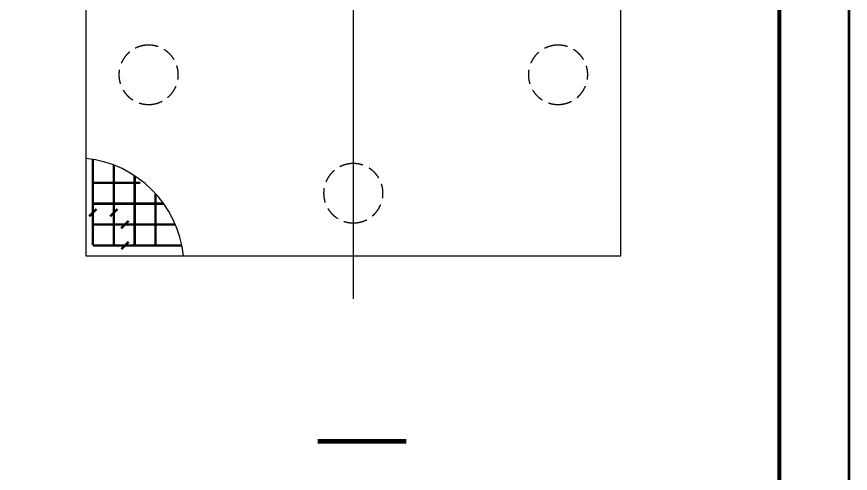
# Model space of a CAD drawing. Extents: x 447413 to 2975780, y -1432727 to 1301644.
# Drawn here: x 2725422 to 2743378, y 460336 to 470167 of the extents above; entities that cross this region are included whole.
import ezdxf

# ---------------------------------------------------------------- set-up
doc = ezdxf.new("R2010")
doc.units = 0
doc.header["$LTSCALE"] = 1000
doc.header["$MEASUREMENT"] = 0
doc.linetypes.add('DASHED', pattern=[0.75, 0.5, -0.25])
for name, color, linetype in [('DIM_SYMB', 3, 'Continuous'), ('DOTE', 1, 'Continuous'), ('PILE_DASH', 9, 'DASHED'), ('图框', 253, 'Continuous'), ('标注', 2, 'Continuous'), ('详图', 8, 'Continuous'), ('详图钢筋', 1, 'Continuous')]:
    doc.layers.add(name, color=color, linetype=linetype)

# ---------------------------------------------------------------- blocks, each defined once
blk = doc.blocks.new('A$C6B0021A6')
at = {"layer": '图框', "color": 2, "const_width": 40, "elevation": -84000}
blk.add_lwpolyline([(20, 84120), (118920, 84120), (118920, 20), (20, 20)], close=True, dxfattribs=at)
at = {"layer": '图框', "color": 153, "const_width": 58, "elevation": -84000}
blk.add_lwpolyline([(111420, 1020), (2520, 1020), (2520, 83120), (111420, 83120)], close=True, dxfattribs=at)
blk = doc.blocks.new('A$C60E31769')
at = {"layer": 'DIM_SYMB', "const_width": 35}
blk.add_lwpolyline([(2524.3, 40.4), (3161.3, 40.4)], dxfattribs=at)
at = {"layer": 'DOTE', "ltscale": 0.005}
blk.add_line((2780.9, 9187.2), (2780.9, 1063.3), dxfattribs=at)
at = {"layer": 'PILE_DASH', "ltscale": 0.2}
for points in [[(1310.9, 2883.6, 1), (1310.9, 2457.6, 1)], [(4250.9, 2883.6, 1), (4250.9, 2457.6, 1)], [(2780.9, 2033.6, 1), (2780.9, 1607.6, 1)]]:
    blk.add_lwpolyline(points, format="xyb", close=True, dxfattribs=at)
at = {"layer": '标注', "const_width": 17.5}
for points in [[(884.4, 1654.8), (937.5, 1707.8)], [(1034.4, 1654.8), (1087.5, 1707.8)], [(1114.6, 1569.1), (1167.6, 1622.1)], [(1114.6, 1419.1), (1167.6, 1472.1)]]:
    blk.add_lwpolyline(points, dxfattribs=at)
at = {"layer": '详图'}
blk.add_lwpolyline([(4700.9, 1370.6), (4700.9, 5670.6), (860.9, 5670.6), (860.9, 1370.6)], close=True, dxfattribs=at)
blk.add_arc((780.2, 1289.8), 784.9, 5.90618, 84.09382, dxfattribs=at)
at = {"layer": '详图钢筋', "const_width": 17.5}
for points in [[(910.9, 1445.6), (910.9, 2063.8)], [(1060.9, 1445.6), (1060.9, 2022.8)], [(1210.9, 1445.6), (1210.9, 1946)], [(910.9, 1895.6), (1251.4, 1895.6)], [(1360.9, 1445.6), (1360.9, 1817.8)], [(910.9, 1745.6), (1419.2, 1745.6)], [(910.9, 1595.6), (1503.1, 1595.6)], [(910.9, 1445.6), (1549.5, 1445.6)]]:
    blk.add_lwpolyline(points, dxfattribs=at)

msp = doc.modelspace()

# ---------------------------------------------------------------- block references
at = {"xscale": 1.5, "yscale": 1.5, "zscale": 1.5, "rotation": 270}
msp.add_blockref('A$C6B0021A6', (2617168.3, 627208.4, 252000), dxfattribs=at)
at = {"xscale": 3, "yscale": 3, "zscale": 3}
msp.add_blockref('A$C60E31769', (2724330.5, 460904), dxfattribs=at)

doc.saveas('drawing.dxf')
